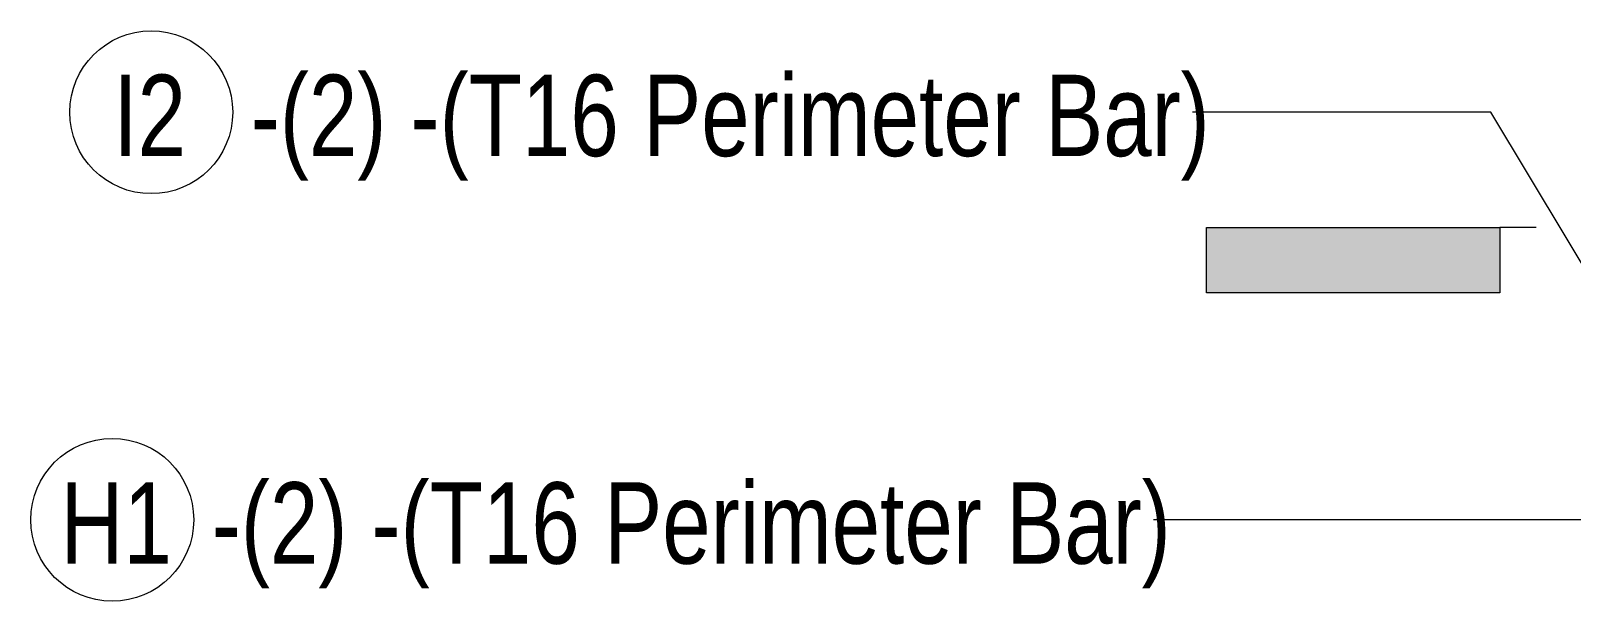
# Model space of a CAD drawing. Header units: millimetres. Extents: x 12983 to 23528, y -2876 to 5855.
# Drawn here: x 14201 to 16092, y 3336 to 4037 of the extents above; entities that cross this region are included whole.
import ezdxf

# ---------------------------------------------------------------- set-up
doc = ezdxf.new("R2010")
doc.units = ezdxf.units.MM
doc.layers.add('G-ANNO-SYMB', color=111, linetype='Continuous', lineweight=9)
doc.layers.add('S-RBAR-IDEN', color=171, linetype='Continuous', lineweight=9)
doc.styles.add('Nirmala UI Semilight', font='NirmalaS.ttf', dxfattribs={"width": 0.8, "height": 100})

# ---------------------------------------------------------------- blocks, each defined once
blk = doc.blocks.new('Detail View - M_Section Tail - Filled Horizontal-14034-Elevation Front 1')
at = {"layer": 'G-ANNO-SYMB'}
blk.add_hatch(color=256, dxfattribs=at).paths.add_polyline_path([(16004.1, 3714.8), (16004.1, 3794.8), (15644.1, 3794.8), (15644.1, 3714.8)])
for p, q in [((15644.1, 3714.8), (15644.1, 3794.8)), ((15644.1, 3794.8), (16004.1, 3794.8)), ((16004.1, 3794.8), (16004.1, 3714.8)), ((16004.1, 3714.8), (15644.1, 3714.8))]:
    blk.add_line(p, q, dxfattribs=at)
blk = doc.blocks.new('M_Rebar Tag_rfa MARK - ARROW-794226-Elevation Front 1')
at = {"layer": 'S-RBAR-IDEN'}
blk.add_circle((14348.7, 3936.5), 100, dxfattribs=at)

msp = doc.modelspace()

# ---------------------------------------------------------------- linework, layer by layer
at = {"layer": 'G-ANNO-SYMB'}
msp.add_line((16048.48117, 3794.81652), (16004.11561, 3794.81652), dxfattribs=at)
at = {"layer": 'S-RBAR-IDEN'}
for p, q in [((15992.99682, 3936.5368), (15626.79566, 3936.5368)), ((16214.09129, 3567.87035), (15992.99682, 3936.5368)), ((16232.3505, 3435.97177), (15578.95812, 3435.97177))]:
    msp.add_line(p, q, dxfattribs=at)

# ---------------------------------------------------------------- block references
at = {"layer": 'G-ANNO-SYMB'}
msp.add_blockref('Detail View - M_Section Tail - Filled Horizontal-14034-Elevation Front 1', (0, 0), dxfattribs=at)
at = {"layer": 'S-RBAR-IDEN'}
for p in [(0, 0), (-47.83754, -500.56504)]:
    msp.add_blockref('M_Rebar Tag_rfa MARK - ARROW-794226-Elevation Front 1', p, dxfattribs=at)

# ---------------------------------------------------------------- texts
at = {"layer": 'S-RBAR-IDEN', "char_height": 100, "attachment_point": 1, "style": 'Nirmala UI Semilight'}
for s, insert, width in [('I2', (14302.21515, 3982.6187), 105.1814), ('-(2) -(T16 Perimeter Bar)', (14470.95566, 3982.6187), 1398.143), ('H1', (14237.41761, 3482.05367), 146.2278), ('-(2) -(T16 Perimeter Bar)', (14423.11812, 3482.05367), 1398.143)]:
    msp.add_mtext(s, dxfattribs=dict(at, insert=insert, width=width))

doc.saveas('drawing.dxf')
